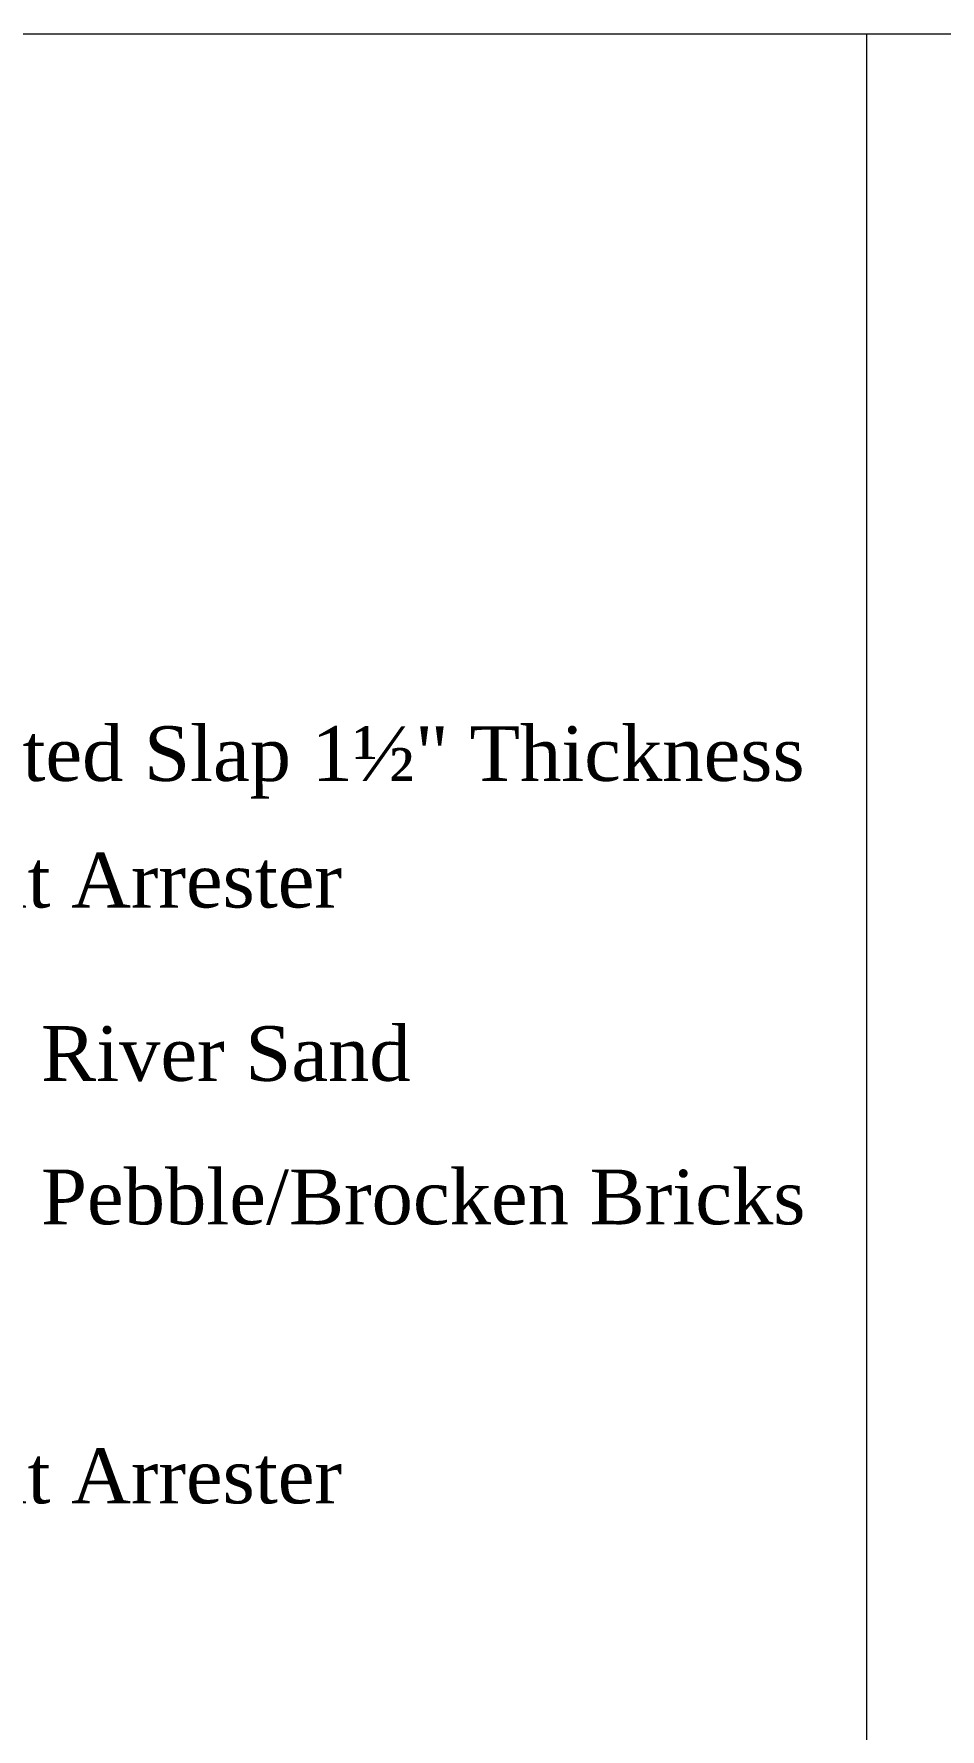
# Model space of a CAD drawing. Header units: metres. Extents: x -296 to -169, y -1394 to -1313.
# Drawn here: x -276.8 to -272.71, y -1387.09 to -1379.44 of the extents above; entities that cross this region are included whole.
import ezdxf

# ---------------------------------------------------------------- set-up
doc = ezdxf.new("R2010")
doc.units = ezdxf.units.M
doc.header["$MEASUREMENT"] = 0
doc.styles.add('Arial', font='times.ttf', dxfattribs={"height": 9})

msp = doc.modelspace()

# ---------------------------------------------------------------- linework, layer by layer
at = {"linetype": 'ByBlock', "lineweight": 18}
msp.add_line((-295.9012, -1379.4365), (-261.0837, -1379.4365), dxfattribs=at)
at = {"linetype": 'ByBlock', "lineweight": 18, "ltscale": 0.01}
msp.add_line((-273.043, -1393.794), (-273.043, -1379.4365), dxfattribs=at)

# ---------------------------------------------------------------- texts
at = {"lineweight": 18, "style": 'Arial'}
for s, height, p in [('Perforated Slap 1½" Thickness', 0.247104, (-277.9545, -1382.8094)), ('Silt Arrester', 0.247104, (-277.248, -1383.381)), ('River Sand', 0.2471, (-276.7723, -1384.1637)), ('Pebble/Brocken Bricks', 0.247104, (-276.7723, -1384.8114)), ('Silt Arrester', 0.247104, (-277.248, -1386.0713))]:
    msp.add_text(s, height=height, dxfattribs=at).set_placement(p)

doc.saveas('drawing.dxf')
